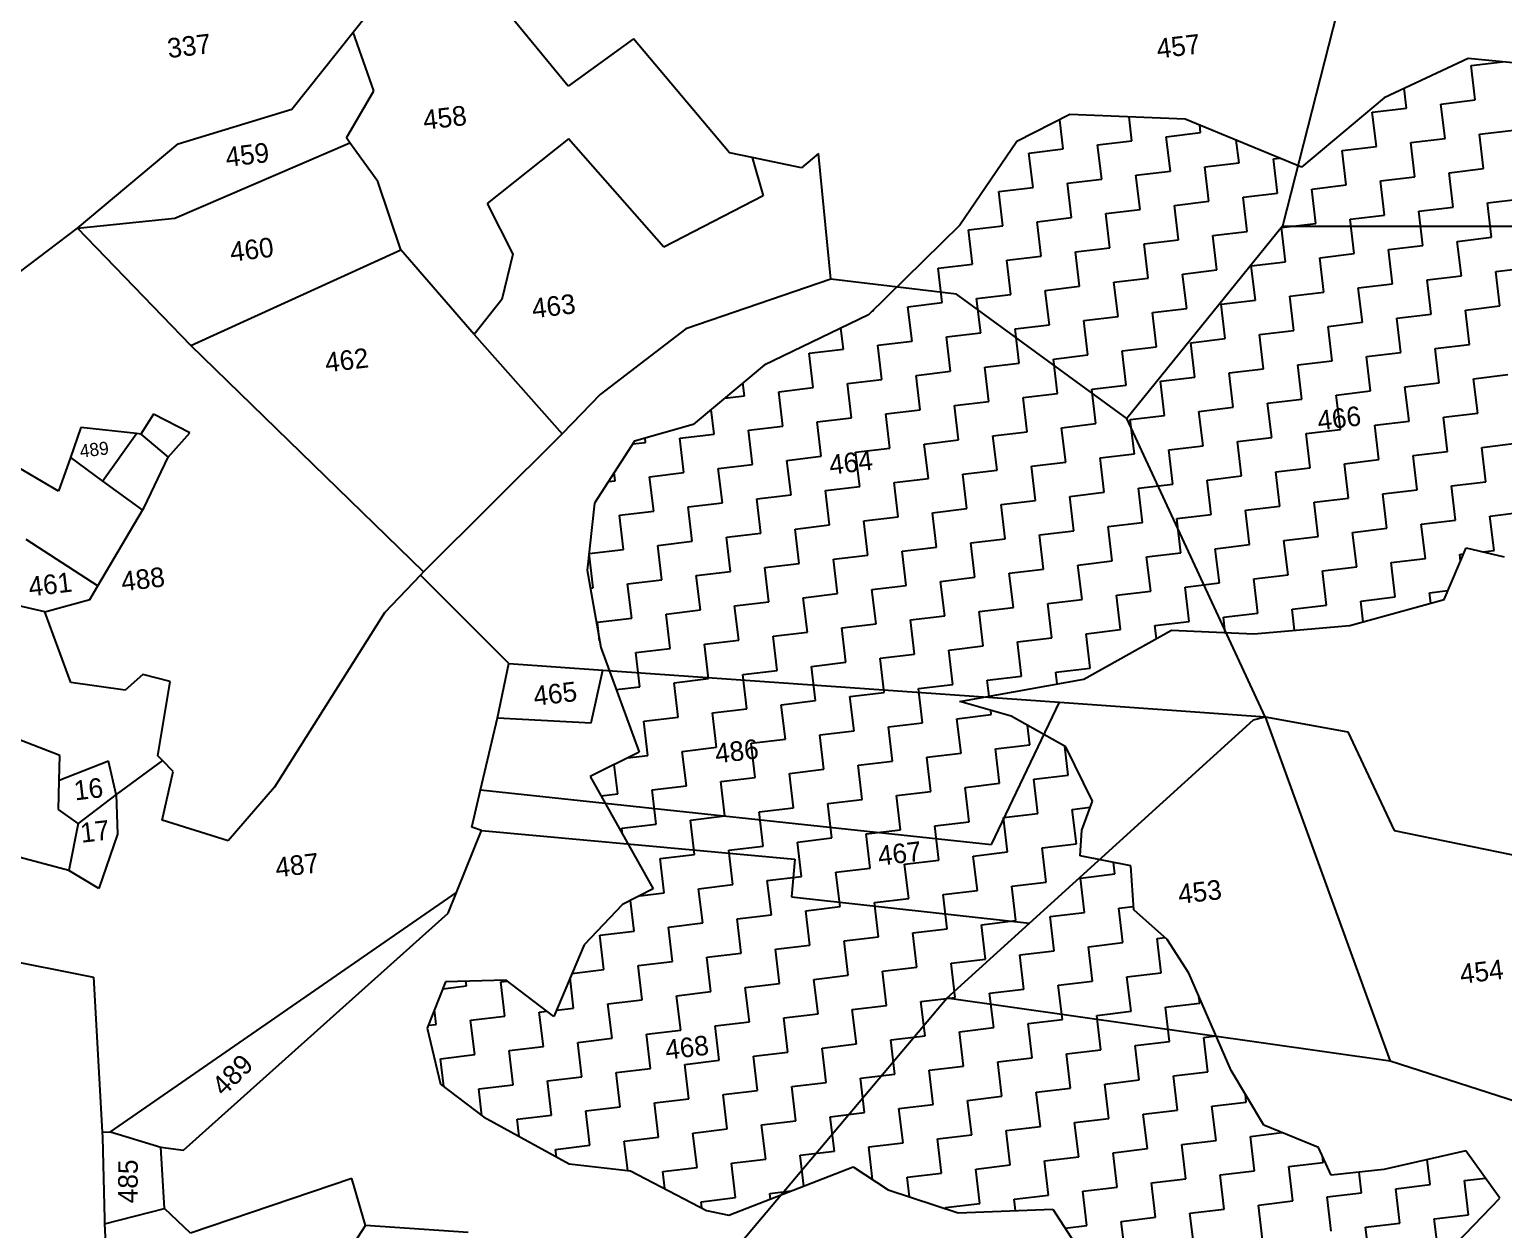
# Model space of a CAD drawing. Header units: metres. Extents: x 317022 to 318987, y 1871527 to 1873424.
# Drawn here: x 318108.9 to 318405.1, y 1872657.4 to 1872898.5 of the extents above; entities that cross this region are included whole.
import ezdxf

# ---------------------------------------------------------------- set-up
doc = ezdxf.new("R2010")
doc.units = ezdxf.units.M
for name, color, linetype in [('POLY_HATCH', 12, 'Continuous'), ('POLY_PARCEL', 6, 'Continuous'), ('TEXT_PARCEL', 7, 'Continuous')]:
    doc.layers.add(name, color=color, linetype=linetype)
doc.styles.add('TEXT_MAP', font='')
doc.styles.get('TEXT_MAP').set_extended_font_data('Kruti Dev 050')

msp = doc.modelspace()

# ---------------------------------------------------------------- linework, layer by layer
at = {"layer": 'POLY_HATCH'}
for p, q in [((318398.05, 1872892.71), (318381.15, 1872884.83)), ((318413.02, 1872891.23), (318398.05, 1872892.71)), ((318381.15, 1872884.83), (318364.53, 1872870.89)), ((318318.02, 1872881.45), (318307.35, 1872876.05)), ((318341.19, 1872880.51), (318318.02, 1872881.45)), ((318364.53, 1872870.89), (318341.19, 1872880.51)), ((318307.35, 1872876.05), (318295.86, 1872859.24)), ((318295.86, 1872859.24), (318277.55, 1872841.19)), ((318277.55, 1872841.19), (318256.56, 1872831.09)), ((318256.56, 1872831.09), (318242.31, 1872819.17)), ((318242.31, 1872819.17), (318230.53, 1872815.82)), ((318230.53, 1872815.82), (318222.44, 1872803.33)), ((318222.44, 1872803.33), (318221, 1872789.9)), ((318393.19, 1872783.99), (318397.67, 1872794.39)), ((318397.67, 1872794.39), (318405.26, 1872792.56)), ((318221, 1872789.9), (318223.72, 1872774.35)), ((318374.29, 1872778.77), (318393.19, 1872783.99)), ((318354.97, 1872777.06), (318374.29, 1872778.77)), ((318320.82, 1872768), (318338.45, 1872777.83)), ((318338.45, 1872777.83), (318354.97, 1872777.06)), ((318223.72, 1872774.35), (318231.44, 1872753.31)), ((318295.88, 1872763.49), (318320.82, 1872768)), ((318306.23, 1872760.56), (318295.88, 1872763.49)), ((318317.2, 1872754.37), (318306.23, 1872760.56)), ((318231.44, 1872753.31), (318221.58, 1872748.44)), ((318322.55, 1872743.47), (318317.2, 1872754.37)), ((318221.58, 1872748.44), (318234.28, 1872725.82)), ((318320.38, 1872737.62), (318322.55, 1872743.47)), ((318320.05, 1872732.47), (318320.38, 1872737.62)), ((318330.28, 1872730.47), (318320.05, 1872732.47)), ((318330.86, 1872721.62), (318330.28, 1872730.47)), ((318234.28, 1872725.82), (318228.12, 1872722.69)), ((318228.12, 1872722.69), (318220.38, 1872714.6)), ((318337.52, 1872715.63), (318330.86, 1872721.62)), ((318220.38, 1872714.6), (318214.27, 1872700.17)), ((318341.9, 1872708.9), (318337.52, 1872715.63)), ((318204.69, 1872707.51), (318192.55, 1872707.16)), ((318214.27, 1872700.17), (318204.69, 1872707.51)), ((318350.41, 1872689.33), (318341.9, 1872708.9)), ((318192.55, 1872707.16), (318188.87, 1872697.8)), ((318188.87, 1872697.8), (318191.51, 1872686.6)), ((318356.96, 1872678.34), (318350.41, 1872689.33)), ((318191.51, 1872686.6), (318200.13, 1872680.01)), ((318200.13, 1872680.01), (318217.36, 1872670.54)), ((318367.97, 1872673.82), (318356.96, 1872678.34)), ((318370.53, 1872668.3), (318367.97, 1872673.82)), ((318397.57, 1872673.18), (318381.11, 1872669.44)), ((318404.42, 1872663.65), (318397.57, 1872673.18)), ((318217.36, 1872670.54), (318229.7, 1872669.18)), ((318229.7, 1872669.18), (318245.01, 1872661.22)), ((318249.48, 1872660.23), (318274.43, 1872669.94)), ((318274.43, 1872669.94), (318281.51, 1872665.34)), ((318381.11, 1872669.44), (318370.53, 1872668.3)), ((318281.51, 1872665.34), (318295.55, 1872660.71)), ((318395.73, 1872654.64), (318404.42, 1872663.65)), ((318245.01, 1872661.22), (318249.48, 1872660.23)), ((318295.55, 1872660.71), (318314.61, 1872661.46)), ((318314.61, 1872661.46), (318320.47, 1872652.37))]:
    msp.add_line(p, q, dxfattribs=at)
at = {"layer": 'POLY_HATCH', "linetype": 'Continuous'}
for p, q in [((318398.65, 1872891.27), (318404.97, 1872892.03)), ((318399.47, 1872884.38), (318398.65, 1872891.27)), ((318385.67, 1872882.73), (318385.19, 1872886.72)), ((318378.77, 1872881.91), (318385.67, 1872882.73)), ((318392.57, 1872883.55), (318399.47, 1872884.38)), ((318393.39, 1872876.66), (318392.57, 1872883.55)), ((318316.67, 1872874.52), (318315.97, 1872880.41)), ((318330.47, 1872876.17), (318329.9, 1872880.97)), ((318344.27, 1872877.81), (318344.09, 1872879.31)), ((318379.59, 1872875.01), (318378.77, 1872881.91)), ((318337.37, 1872876.99), (318344.27, 1872877.81)), ((318338.19, 1872870.09), (318337.37, 1872876.99)), ((318351.99, 1872871.73), (318351.45, 1872876.28)), ((318386.49, 1872875.83), (318393.39, 1872876.66)), ((318400.29, 1872877.48), (318407.19, 1872878.3)), ((318401.11, 1872870.58), (318400.29, 1872877.48)), ((318309.78, 1872873.7), (318316.67, 1872874.52)), ((318310.6, 1872866.8), (318309.78, 1872873.7)), ((318323.57, 1872875.34), (318330.47, 1872876.17)), ((318324.4, 1872868.45), (318323.57, 1872875.34)), ((318372.69, 1872874.19), (318379.59, 1872875.01)), ((318373.51, 1872867.29), (318372.69, 1872874.19)), ((318387.31, 1872868.93), (318386.49, 1872875.83)), ((318345.09, 1872870.91), (318351.99, 1872871.73)), ((318345.91, 1872864.01), (318345.09, 1872870.91)), ((318358.89, 1872872.55), (318360.15, 1872872.7)), ((318359.71, 1872865.65), (318358.89, 1872872.55)), ((318394.21, 1872869.76), (318401.11, 1872870.58)), ((318317.5, 1872867.62), (318324.4, 1872868.45)), ((318318.32, 1872860.73), (318317.5, 1872867.62)), ((318331.29, 1872869.27), (318338.19, 1872870.09)), ((318332.12, 1872862.37), (318331.29, 1872869.27)), ((318380.41, 1872868.11), (318387.31, 1872868.93)), ((318381.23, 1872861.21), (318380.41, 1872868.11)), ((318395.03, 1872862.86), (318394.21, 1872869.76)), ((318303.7, 1872865.98), (318310.6, 1872866.8)), ((318304.52, 1872859.08), (318303.7, 1872865.98)), ((318352.81, 1872864.83), (318359.71, 1872865.65)), ((318353.63, 1872857.93), (318352.81, 1872864.83)), ((318366.61, 1872866.47), (318373.51, 1872867.29)), ((318367.43, 1872859.57), (318366.61, 1872866.47)), ((318401.93, 1872863.68), (318408.83, 1872864.5)), ((318325.22, 1872861.55), (318332.12, 1872862.37)), ((318326.04, 1872854.65), (318325.22, 1872861.55)), ((318339.01, 1872863.19), (318345.91, 1872864.01)), ((318339.84, 1872856.29), (318339.01, 1872863.19)), ((318388.13, 1872862.04), (318395.03, 1872862.86)), ((318388.95, 1872855.14), (318388.13, 1872862.04)), ((318402.75, 1872856.78), (318401.93, 1872863.68)), ((318297.62, 1872858.26), (318304.52, 1872859.08)), ((318311.42, 1872859.9), (318318.32, 1872860.73)), ((318312.24, 1872853), (318311.42, 1872859.9)), ((318360.53, 1872858.75), (318367.43, 1872859.57)), ((318361.35, 1872851.85), (318360.53, 1872858.75)), ((318374.33, 1872860.39), (318381.23, 1872861.21)), ((318375.15, 1872853.49), (318374.33, 1872860.39)), ((318298.44, 1872851.36), (318297.62, 1872858.26)), ((318332.94, 1872855.47), (318339.84, 1872856.29)), ((318346.74, 1872857.11), (318353.63, 1872857.93)), ((318347.56, 1872850.21), (318346.74, 1872857.11)), ((318395.85, 1872855.96), (318402.75, 1872856.78)), ((318396.67, 1872849.06), (318395.85, 1872855.96)), ((318305.34, 1872852.18), (318312.24, 1872853)), ((318319.14, 1872853.83), (318326.04, 1872854.65)), ((318319.96, 1872846.93), (318319.14, 1872853.83)), ((318333.76, 1872848.57), (318332.94, 1872855.47)), ((318368.25, 1872852.67), (318375.15, 1872853.49)), ((318369.07, 1872845.77), (318368.25, 1872852.67)), ((318382.05, 1872854.32), (318388.95, 1872855.14)), ((318382.87, 1872847.42), (318382.05, 1872854.32)), ((318291.54, 1872850.54), (318298.44, 1872851.36)), ((318292.36, 1872843.64), (318291.54, 1872850.54)), ((318306.16, 1872845.28), (318305.34, 1872852.18)), ((318340.66, 1872849.39), (318347.56, 1872850.21)), ((318354.46, 1872851.03), (318361.35, 1872851.85)), ((318355.28, 1872844.13), (318354.46, 1872851.03)), ((318403.57, 1872849.88), (318410.47, 1872850.7)), ((318404.39, 1872842.98), (318403.57, 1872849.88)), ((318313.06, 1872846.11), (318319.96, 1872846.93)), ((318326.86, 1872847.75), (318333.76, 1872848.57)), ((318327.68, 1872840.85), (318326.86, 1872847.75)), ((318341.48, 1872842.49), (318340.66, 1872849.39)), ((318375.97, 1872846.59), (318382.87, 1872847.42)), ((318389.77, 1872848.24), (318396.67, 1872849.06)), ((318390.59, 1872841.34), (318389.77, 1872848.24)), ((318299.26, 1872844.46), (318306.16, 1872845.28)), ((318300.08, 1872837.56), (318299.26, 1872844.46)), ((318313.88, 1872839.21), (318313.06, 1872846.11)), ((318348.38, 1872843.31), (318355.28, 1872844.13)), ((318362.18, 1872844.95), (318369.07, 1872845.77)), ((318363, 1872838.05), (318362.18, 1872844.95)), ((318376.8, 1872839.7), (318375.97, 1872846.59)), ((318278.34, 1872841.97), (318278.56, 1872842)), ((318278.56, 1872842), (318278.54, 1872842.17)), ((318285.46, 1872842.82), (318292.36, 1872843.64)), ((318286.28, 1872835.92), (318285.46, 1872842.82)), ((318320.78, 1872840.03), (318327.68, 1872840.85)), ((318334.58, 1872841.67), (318341.48, 1872842.49)), ((318335.4, 1872834.77), (318334.58, 1872841.67)), ((318349.2, 1872836.41), (318348.38, 1872843.31)), ((318383.69, 1872840.52), (318390.59, 1872841.34)), ((318397.49, 1872842.16), (318404.39, 1872842.98)), ((318398.31, 1872835.26), (318397.49, 1872842.16)), ((318272.48, 1872834.28), (318271.98, 1872838.51)), ((318306.98, 1872838.39), (318313.88, 1872839.21)), ((318307.8, 1872831.49), (318306.98, 1872838.39)), ((318321.6, 1872833.13), (318320.78, 1872840.03)), ((318356.1, 1872837.23), (318363, 1872838.05)), ((318369.9, 1872838.87), (318376.8, 1872839.7)), ((318370.72, 1872831.98), (318369.9, 1872838.87)), ((318384.52, 1872833.62), (318383.69, 1872840.52)), ((318279.38, 1872835.1), (318286.28, 1872835.92)), ((318280.21, 1872828.2), (318279.38, 1872835.1)), ((318293.18, 1872836.74), (318300.08, 1872837.56)), ((318294, 1872829.84), (318293.18, 1872836.74)), ((318342.3, 1872835.59), (318349.2, 1872836.41)), ((318343.12, 1872828.69), (318342.3, 1872835.59)), ((318356.92, 1872830.33), (318356.1, 1872837.23)), ((318391.41, 1872834.44), (318398.31, 1872835.26)), ((318265.59, 1872833.46), (318272.48, 1872834.28)), ((318266.41, 1872826.56), (318265.59, 1872833.46)), ((318314.7, 1872832.31), (318321.6, 1872833.13)), ((318315.52, 1872825.41), (318314.7, 1872832.31)), ((318328.5, 1872833.95), (318335.4, 1872834.77)), ((318329.32, 1872827.05), (318328.5, 1872833.95)), ((318363.82, 1872831.15), (318370.72, 1872831.98)), ((318377.62, 1872832.8), (318384.52, 1872833.62)), ((318378.44, 1872825.9), (318377.62, 1872832.8)), ((318392.24, 1872827.54), (318391.41, 1872834.44)), ((318287.1, 1872829.02), (318294, 1872829.84)), ((318287.93, 1872822.12), (318287.1, 1872829.02)), ((318300.9, 1872830.66), (318307.8, 1872831.49)), ((318301.72, 1872823.77), (318300.9, 1872830.66)), ((318350.02, 1872829.51), (318356.92, 1872830.33)), ((318350.84, 1872822.61), (318350.02, 1872829.51)), ((318364.64, 1872824.26), (318363.82, 1872831.15)), ((318399.14, 1872828.36), (318406.03, 1872829.18)), ((318252.61, 1872824.92), (318252.3, 1872827.52)), ((318259.51, 1872825.74), (318266.41, 1872826.56)), ((318273.31, 1872827.38), (318280.21, 1872828.2)), ((318274.13, 1872820.48), (318273.31, 1872827.38)), ((318322.42, 1872826.23), (318329.32, 1872827.05)), ((318323.24, 1872819.33), (318322.42, 1872826.23)), ((318336.22, 1872827.87), (318343.12, 1872828.69)), ((318337.04, 1872820.97), (318336.22, 1872827.87)), ((318385.34, 1872826.72), (318392.24, 1872827.54)), ((318386.16, 1872819.82), (318385.34, 1872826.72)), ((318399.96, 1872821.46), (318399.14, 1872828.36)), ((318248.62, 1872824.44), (318252.61, 1872824.92)), ((318260.33, 1872818.84), (318259.51, 1872825.74)), ((318294.82, 1872822.94), (318301.72, 1872823.77)), ((318295.65, 1872816.05), (318294.82, 1872822.94)), ((318308.62, 1872824.59), (318315.52, 1872825.41)), ((318309.44, 1872817.69), (318308.62, 1872824.59)), ((318357.74, 1872823.43), (318364.64, 1872824.26)), ((318358.56, 1872816.53), (318357.74, 1872823.43)), ((318371.54, 1872825.08), (318378.44, 1872825.9)), ((318372.36, 1872818.18), (318371.54, 1872825.08)), ((318246.53, 1872817.2), (318245.93, 1872822.2)), ((318267.23, 1872819.66), (318274.13, 1872820.48)), ((318281.03, 1872821.3), (318287.93, 1872822.12)), ((318281.85, 1872814.4), (318281.03, 1872821.3)), ((318330.14, 1872820.15), (318337.04, 1872820.97)), ((318330.96, 1872813.25), (318330.14, 1872820.15)), ((318343.94, 1872821.79), (318350.84, 1872822.61)), ((318344.76, 1872814.89), (318343.94, 1872821.79)), ((318393.06, 1872820.64), (318399.96, 1872821.46)), ((318393.88, 1872813.74), (318393.06, 1872820.64)), ((318239.63, 1872816.38), (318246.53, 1872817.2)), ((318253.43, 1872818.02), (318260.33, 1872818.84)), ((318254.25, 1872811.12), (318253.43, 1872818.02)), ((318268.05, 1872812.76), (318267.23, 1872819.66)), ((318302.54, 1872816.87), (318309.44, 1872817.69)), ((318316.34, 1872818.51), (318323.24, 1872819.33)), ((318317.16, 1872811.61), (318316.34, 1872818.51)), ((318365.46, 1872817.36), (318372.36, 1872818.18)), ((318366.28, 1872810.46), (318365.46, 1872817.36)), ((318379.26, 1872819), (318386.16, 1872819.82)), ((318380.08, 1872812.1), (318379.26, 1872819)), ((318230.16, 1872815.25), (318232.73, 1872815.56)), ((318232.73, 1872815.56), (318232.63, 1872816.41)), ((318240.45, 1872809.48), (318239.63, 1872816.38)), ((318274.95, 1872813.58), (318281.85, 1872814.4)), ((318288.75, 1872815.22), (318295.65, 1872816.05)), ((318289.57, 1872808.33), (318288.75, 1872815.22)), ((318303.37, 1872809.97), (318302.54, 1872816.87)), ((318337.86, 1872814.07), (318344.76, 1872814.89)), ((318338.68, 1872807.17), (318337.86, 1872814.07)), ((318351.66, 1872815.71), (318358.56, 1872816.53)), ((318352.48, 1872808.81), (318351.66, 1872815.71)), ((318400.78, 1872814.56), (318407.68, 1872815.38)), ((318401.6, 1872807.66), (318400.78, 1872814.56)), ((318247.35, 1872810.3), (318254.25, 1872811.12)), ((318261.15, 1872811.94), (318268.05, 1872812.76)), ((318261.97, 1872805.04), (318261.15, 1872811.94)), ((318275.77, 1872806.68), (318274.95, 1872813.58)), ((318310.27, 1872810.79), (318317.16, 1872811.61)), ((318324.06, 1872812.43), (318330.96, 1872813.25)), ((318324.88, 1872805.53), (318324.06, 1872812.43)), ((318373.18, 1872811.28), (318380.08, 1872812.1)), ((318374, 1872804.38), (318373.18, 1872811.28)), ((318386.98, 1872812.92), (318393.88, 1872813.74)), ((318387.8, 1872806.02), (318386.98, 1872812.92)), ((318226.65, 1872807.84), (318226.45, 1872809.52)), ((318233.55, 1872808.66), (318240.45, 1872809.48)), ((318234.37, 1872801.76), (318233.55, 1872808.66)), ((318248.17, 1872803.4), (318247.35, 1872810.3)), ((318282.67, 1872807.5), (318289.57, 1872808.33)), ((318296.47, 1872809.15), (318303.37, 1872809.97)), ((318297.29, 1872802.25), (318296.47, 1872809.15)), ((318311.09, 1872803.89), (318310.27, 1872810.79)), ((318345.58, 1872807.99), (318352.48, 1872808.81)), ((318359.38, 1872809.64), (318366.28, 1872810.46)), ((318360.2, 1872802.74), (318359.38, 1872809.64)), ((318225.25, 1872807.67), (318226.65, 1872807.84)), ((318268.87, 1872805.86), (318275.77, 1872806.68)), ((318269.69, 1872798.96), (318268.87, 1872805.86)), ((318283.49, 1872800.6), (318282.67, 1872807.5)), ((318317.99, 1872804.71), (318324.88, 1872805.53)), ((318331.78, 1872806.35), (318338.68, 1872807.17)), ((318332.61, 1872799.45), (318331.78, 1872806.35)), ((318346.4, 1872801.09), (318345.58, 1872807.99)), ((318380.9, 1872805.2), (318387.8, 1872806.02)), ((318381.72, 1872798.3), (318380.9, 1872805.2)), ((318394.7, 1872806.84), (318401.6, 1872807.66)), ((318395.52, 1872799.94), (318394.7, 1872806.84)), ((318241.27, 1872802.58), (318248.17, 1872803.4)), ((318242.09, 1872795.68), (318241.27, 1872802.58)), ((318255.07, 1872804.22), (318261.97, 1872805.04)), ((318255.89, 1872797.32), (318255.07, 1872804.22)), ((318290.39, 1872801.43), (318297.29, 1872802.25)), ((318304.19, 1872803.07), (318311.09, 1872803.89)), ((318305.01, 1872796.17), (318304.19, 1872803.07)), ((318318.81, 1872797.81), (318317.99, 1872804.71)), ((318353.3, 1872801.92), (318360.2, 1872802.74)), ((318367.1, 1872803.56), (318374, 1872804.38)), ((318367.92, 1872796.66), (318367.1, 1872803.56)), ((318227.47, 1872800.94), (318234.37, 1872801.76)), ((318228.29, 1872794.04), (318227.47, 1872800.94)), ((318276.59, 1872799.78), (318283.49, 1872800.6)), ((318277.41, 1872792.88), (318276.59, 1872799.78)), ((318291.21, 1872794.53), (318290.39, 1872801.43)), ((318325.71, 1872798.63), (318332.61, 1872799.45)), ((318339.5, 1872800.27), (318346.4, 1872801.09)), ((318340.33, 1872793.37), (318339.5, 1872800.27)), ((318354.12, 1872795.02), (318353.3, 1872801.92)), ((318388.62, 1872799.12), (318395.52, 1872799.94)), ((318402.42, 1872800.76), (318409.32, 1872801.58)), ((318403.24, 1872793.86), (318402.42, 1872800.76)), ((318248.99, 1872796.5), (318255.89, 1872797.32)), ((318249.81, 1872789.6), (318248.99, 1872796.5)), ((318262.79, 1872798.14), (318269.69, 1872798.96)), ((318263.61, 1872791.24), (318262.79, 1872798.14)), ((318311.91, 1872796.99), (318318.81, 1872797.81)), ((318312.73, 1872790.09), (318311.91, 1872796.99)), ((318326.53, 1872791.73), (318325.71, 1872798.63)), ((318361.02, 1872795.84), (318367.92, 1872796.66)), ((318374.82, 1872797.48), (318381.72, 1872798.3)), ((318375.64, 1872790.58), (318374.82, 1872797.48)), ((318389.44, 1872792.22), (318388.62, 1872799.12)), ((318221.4, 1872793.22), (318228.29, 1872794.04)), ((318235.19, 1872794.86), (318242.09, 1872795.68)), ((318236.01, 1872787.96), (318235.19, 1872794.86)), ((318284.31, 1872793.71), (318291.21, 1872794.53)), ((318285.13, 1872786.81), (318284.31, 1872793.71)), ((318298.11, 1872795.35), (318305.01, 1872796.17)), ((318298.93, 1872788.45), (318298.11, 1872795.35)), ((318333.43, 1872792.55), (318340.33, 1872793.37)), ((318347.22, 1872794.19), (318354.12, 1872795.02)), ((318348.05, 1872787.3), (318347.22, 1872794.19)), ((318361.84, 1872788.94), (318361.02, 1872795.84)), ((318400.98, 1872793.59), (318403.24, 1872793.86)), ((318222.22, 1872786.32), (318221.4, 1872793.22)), ((318256.71, 1872790.42), (318263.61, 1872791.24)), ((318257.53, 1872783.52), (318256.71, 1872790.42)), ((318270.51, 1872792.06), (318277.41, 1872792.88)), ((318271.33, 1872785.16), (318270.51, 1872792.06)), ((318319.63, 1872790.91), (318326.53, 1872791.73)), ((318320.45, 1872784.01), (318319.63, 1872790.91)), ((318334.25, 1872785.65), (318333.43, 1872792.55)), ((318368.74, 1872789.76), (318375.64, 1872790.58)), ((318382.54, 1872791.4), (318389.44, 1872792.22)), ((318383.36, 1872784.5), (318382.54, 1872791.4)), ((318396.34, 1872793.04), (318397.12, 1872793.14)), ((318396.5, 1872791.69), (318396.34, 1872793.04)), ((318229.12, 1872787.14), (318236.01, 1872787.96)), ((318242.91, 1872788.78), (318249.81, 1872789.6)), ((318243.74, 1872781.88), (318242.91, 1872788.78)), ((318292.03, 1872787.63), (318298.93, 1872788.45)), ((318292.85, 1872780.73), (318292.03, 1872787.63)), ((318305.83, 1872789.27), (318312.73, 1872790.09)), ((318306.65, 1872782.37), (318305.83, 1872789.27)), ((318354.94, 1872788.12), (318361.84, 1872788.94)), ((318355.77, 1872781.22), (318354.94, 1872788.12)), ((318369.56, 1872782.86), (318368.74, 1872789.76)), ((318221.63, 1872786.25), (318222.22, 1872786.32)), ((318229.94, 1872780.24), (318229.12, 1872787.14)), ((318264.43, 1872784.34), (318271.33, 1872785.16)), ((318278.23, 1872785.99), (318285.13, 1872786.81)), ((318279.05, 1872779.09), (318278.23, 1872785.99)), ((318327.35, 1872784.83), (318334.25, 1872785.65)), ((318328.17, 1872777.93), (318327.35, 1872784.83)), ((318341.15, 1872786.47), (318348.05, 1872787.3)), ((318341.97, 1872779.58), (318341.15, 1872786.47)), ((318376.46, 1872783.68), (318383.36, 1872784.5)), ((318390.26, 1872785.32), (318393.95, 1872785.76)), ((318390.51, 1872783.25), (318390.26, 1872785.32)), ((318236.84, 1872781.06), (318243.74, 1872781.88)), ((318250.63, 1872782.7), (318257.53, 1872783.52)), ((318251.46, 1872775.8), (318250.63, 1872782.7)), ((318265.25, 1872777.44), (318264.43, 1872784.34)), ((318299.75, 1872781.55), (318306.65, 1872782.37)), ((318300.57, 1872774.65), (318299.75, 1872781.55)), ((318313.55, 1872783.19), (318320.45, 1872784.01)), ((318314.37, 1872776.29), (318313.55, 1872783.19)), ((318362.67, 1872782.04), (318369.56, 1872782.86)), ((318363.17, 1872777.79), (318362.67, 1872782.04)), ((318376.96, 1872779.5), (318376.46, 1872783.68)), ((318223.04, 1872779.42), (318229.94, 1872780.24)), ((318223.48, 1872775.69), (318223.04, 1872779.42)), ((318237.66, 1872774.16), (318236.84, 1872781.06)), ((318272.15, 1872778.26), (318279.05, 1872779.09)), ((318285.95, 1872779.91), (318292.85, 1872780.73)), ((318286.77, 1872773.01), (318285.95, 1872779.91)), ((318335.07, 1872778.75), (318341.97, 1872779.58)), ((318335.38, 1872776.12), (318335.07, 1872778.75)), ((318348.87, 1872780.4), (318355.77, 1872781.22)), ((318349.23, 1872777.33), (318348.87, 1872780.4)), ((318244.56, 1872774.98), (318251.46, 1872775.8)), ((318258.35, 1872776.62), (318265.25, 1872777.44)), ((318259.18, 1872769.72), (318258.35, 1872776.62)), ((318272.97, 1872771.37), (318272.15, 1872778.26)), ((318307.47, 1872775.47), (318314.37, 1872776.29)), ((318321.27, 1872777.11), (318328.17, 1872777.93)), ((318322.09, 1872770.21), (318321.27, 1872777.11)), ((318230.76, 1872773.34), (318237.66, 1872774.16)), ((318231.58, 1872766.44), (318230.76, 1872773.34)), ((318245.38, 1872768.08), (318244.56, 1872774.98)), ((318279.87, 1872772.19), (318286.77, 1872773.01)), ((318293.67, 1872773.83), (318300.57, 1872774.65)), ((318294.49, 1872766.93), (318293.67, 1872773.83)), ((318308.29, 1872768.57), (318307.47, 1872775.47)), ((318252.28, 1872768.9), (318259.18, 1872769.72)), ((318266.07, 1872770.54), (318272.97, 1872771.37)), ((318266.9, 1872763.65), (318266.07, 1872770.54)), ((318280.69, 1872765.29), (318279.87, 1872772.19)), ((318315.19, 1872769.39), (318322.09, 1872770.21)), ((318238.48, 1872767.26), (318245.38, 1872768.08)), ((318239.3, 1872760.36), (318238.48, 1872767.26)), ((318253.1, 1872762), (318252.28, 1872768.9)), ((318287.59, 1872766.11), (318294.49, 1872766.93)), ((318301.39, 1872767.75), (318308.29, 1872768.57)), ((318301.77, 1872764.56), (318301.39, 1872767.75)), ((318315.47, 1872767.04), (318315.19, 1872769.39)), ((318226.83, 1872765.87), (318231.58, 1872766.44)), ((318273.8, 1872764.47), (318280.69, 1872765.29)), ((318274.62, 1872757.57), (318273.8, 1872764.47)), ((318288.41, 1872759.21), (318287.59, 1872766.11)), ((318246.2, 1872761.18), (318253.1, 1872762)), ((318247.02, 1872754.28), (318246.2, 1872761.18)), ((318260, 1872762.82), (318266.9, 1872763.65)), ((318260.82, 1872755.93), (318260, 1872762.82)), ((318295.31, 1872760.03), (318302.21, 1872760.85)), ((318302.21, 1872760.85), (318302.11, 1872761.72)), ((318232.4, 1872759.54), (318239.3, 1872760.36)), ((318233.22, 1872752.64), (318232.4, 1872759.54)), ((318281.52, 1872758.39), (318288.41, 1872759.21)), ((318282.34, 1872751.49), (318281.52, 1872758.39)), ((318296.14, 1872753.13), (318295.31, 1872760.03)), ((318309.93, 1872754.77), (318309.46, 1872758.73)), ((318253.92, 1872755.1), (318260.82, 1872755.93)), ((318254.74, 1872748.2), (318253.92, 1872755.1)), ((318267.72, 1872756.75), (318274.62, 1872757.57)), ((318268.54, 1872749.85), (318267.72, 1872756.75)), ((318229.09, 1872752.15), (318233.22, 1872752.64)), ((318240.12, 1872753.46), (318247.02, 1872754.28)), ((318240.94, 1872746.56), (318240.12, 1872753.46)), ((318289.24, 1872752.31), (318296.14, 1872753.13)), ((318290.06, 1872745.41), (318289.24, 1872752.31)), ((318303.03, 1872753.95), (318309.93, 1872754.77)), ((318303.86, 1872747.05), (318303.03, 1872753.95)), ((318317.65, 1872748.69), (318316.96, 1872754.5)), ((318227.14, 1872744.92), (318226.44, 1872750.84)), ((318261.64, 1872749.03), (318268.54, 1872749.85)), ((318262.46, 1872742.13), (318261.64, 1872749.03)), ((318275.44, 1872750.67), (318282.34, 1872751.49)), ((318276.26, 1872743.77), (318275.44, 1872750.67)), ((318234.04, 1872745.74), (318240.94, 1872746.56)), ((318247.84, 1872747.38), (318254.74, 1872748.2)), ((318248.66, 1872740.48), (318247.84, 1872747.38)), ((318296.96, 1872746.23), (318303.86, 1872747.05)), ((318297.78, 1872739.33), (318296.96, 1872746.23)), ((318310.75, 1872747.87), (318317.65, 1872748.69)), ((318311.58, 1872740.97), (318310.75, 1872747.87)), ((318223.78, 1872744.52), (318227.14, 1872744.92)), ((318234.86, 1872738.84), (318234.04, 1872745.74)), ((318269.36, 1872742.95), (318276.26, 1872743.77)), ((318283.16, 1872744.59), (318290.06, 1872745.41)), ((318283.98, 1872737.69), (318283.16, 1872744.59)), ((318241.76, 1872739.66), (318248.66, 1872740.48)), ((318255.56, 1872741.31), (318262.46, 1872742.13)), ((318256.38, 1872734.41), (318255.56, 1872741.31)), ((318270.18, 1872736.05), (318269.36, 1872742.95)), ((318304.68, 1872740.15), (318311.58, 1872740.97)), ((318305.5, 1872733.25), (318304.68, 1872740.15)), ((318318.47, 1872741.8), (318322.09, 1872742.22)), ((318319.3, 1872734.9), (318318.47, 1872741.8)), ((318227.96, 1872738.02), (318234.86, 1872738.84)), ((318228.11, 1872736.81), (318227.96, 1872738.02)), ((318242.58, 1872732.76), (318241.76, 1872739.66)), ((318277.08, 1872736.87), (318283.98, 1872737.69)), ((318290.88, 1872738.51), (318297.78, 1872739.33)), ((318291.7, 1872731.61), (318290.88, 1872738.51)), ((318249.48, 1872733.59), (318256.38, 1872734.41)), ((318263.28, 1872735.23), (318270.18, 1872736.05)), ((318264.1, 1872728.33), (318263.28, 1872735.23)), ((318277.9, 1872729.97), (318277.08, 1872736.87)), ((318312.4, 1872734.07), (318319.3, 1872734.9)), ((318313.22, 1872727.18), (318312.4, 1872734.07)), ((318235.68, 1872731.94), (318242.58, 1872732.76)), ((318236.5, 1872725.04), (318235.68, 1872731.94)), ((318250.3, 1872726.69), (318249.48, 1872733.59)), ((318284.8, 1872730.79), (318291.7, 1872731.61)), ((318298.6, 1872732.43), (318305.5, 1872733.25)), ((318299.42, 1872725.53), (318298.6, 1872732.43)), ((318327.02, 1872728.82), (318326.74, 1872731.16)), ((318257.2, 1872727.51), (318264.1, 1872728.33)), ((318271, 1872729.15), (318277.9, 1872729.97)), ((318271.82, 1872722.25), (318271, 1872729.15)), ((318285.62, 1872723.89), (318284.8, 1872730.79)), ((318320.12, 1872728), (318327.02, 1872728.82)), ((318243.4, 1872725.86), (318250.3, 1872726.69)), ((318244.22, 1872718.97), (318243.4, 1872725.86)), ((318258.02, 1872720.61), (318257.2, 1872727.51)), ((318292.52, 1872724.71), (318299.42, 1872725.53)), ((318306.32, 1872726.35), (318313.22, 1872727.18)), ((318307.14, 1872719.46), (318306.32, 1872726.35)), ((318320.94, 1872721.1), (318320.12, 1872728)), ((318230.43, 1872717.32), (318229.69, 1872723.49)), ((318231.6, 1872724.46), (318236.5, 1872725.04)), ((318264.92, 1872721.43), (318271.82, 1872722.25)), ((318278.72, 1872723.07), (318285.62, 1872723.89)), ((318279.54, 1872716.17), (318278.72, 1872723.07)), ((318293.34, 1872717.81), (318292.52, 1872724.71)), ((318327.84, 1872721.92), (318330.82, 1872722.27)), ((318251.12, 1872719.79), (318258.02, 1872720.61)), ((318251.94, 1872712.89), (318251.12, 1872719.79)), ((318265.74, 1872714.53), (318264.92, 1872721.43)), ((318300.24, 1872718.63), (318307.14, 1872719.46)), ((318314.04, 1872720.28), (318320.94, 1872721.1)), ((318314.86, 1872713.38), (318314.04, 1872720.28)), ((318328.66, 1872715.02), (318327.84, 1872721.92)), ((318223.53, 1872716.5), (318230.43, 1872717.32)), ((318224.35, 1872709.6), (318223.53, 1872716.5)), ((318237.33, 1872718.14), (318244.22, 1872718.97)), ((318238.15, 1872711.25), (318237.33, 1872718.14)), ((318286.44, 1872716.99), (318293.34, 1872717.81)), ((318287.26, 1872710.09), (318286.44, 1872716.99)), ((318301.06, 1872711.73), (318300.24, 1872718.63)), ((318258.84, 1872713.71), (318265.74, 1872714.53)), ((318259.67, 1872706.81), (318258.84, 1872713.71)), ((318272.64, 1872715.35), (318279.54, 1872716.17)), ((318273.46, 1872708.45), (318272.64, 1872715.35)), ((318307.96, 1872712.56), (318314.86, 1872713.38)), ((318321.76, 1872714.2), (318328.66, 1872715.02)), ((318322.58, 1872707.3), (318321.76, 1872714.2)), ((318335.56, 1872715.84), (318337.09, 1872716.02)), ((318336.38, 1872708.94), (318335.56, 1872715.84)), ((318231.25, 1872710.42), (318238.15, 1872711.25)), ((318232.07, 1872703.53), (318231.25, 1872710.42)), ((318245.05, 1872712.07), (318251.94, 1872712.89)), ((318245.87, 1872705.17), (318245.05, 1872712.07)), ((318294.16, 1872710.91), (318301.06, 1872711.73)), ((318294.98, 1872704.01), (318294.16, 1872710.91)), ((318308.78, 1872705.66), (318307.96, 1872712.56)), ((318218.27, 1872701.88), (318217.55, 1872707.92)), ((318217.94, 1872708.84), (318224.35, 1872709.6)), ((318266.56, 1872707.63), (318273.46, 1872708.45)), ((318267.39, 1872700.73), (318266.56, 1872707.63)), ((318280.36, 1872709.27), (318287.26, 1872710.09)), ((318281.18, 1872702.37), (318280.36, 1872709.27)), ((318329.48, 1872708.12), (318336.38, 1872708.94)), ((318330.3, 1872701.22), (318329.48, 1872708.12)), ((318192, 1872705.75), (318196.75, 1872706.32)), ((318196.75, 1872706.32), (318196.64, 1872707.28)), ((318203.65, 1872707.14), (318204.97, 1872707.3)), ((318204.47, 1872700.24), (318203.65, 1872707.14)), ((318238.97, 1872704.35), (318245.87, 1872705.17)), ((318252.77, 1872705.99), (318259.67, 1872706.81)), ((318253.59, 1872699.09), (318252.77, 1872705.99)), ((318301.88, 1872704.84), (318308.78, 1872705.66)), ((318302.7, 1872697.94), (318301.88, 1872704.84)), ((318315.68, 1872706.48), (318322.58, 1872707.3)), ((318316.5, 1872699.58), (318315.68, 1872706.48)), ((318190.67, 1872698.6), (318190.33, 1872701.5)), ((318214.82, 1872701.47), (318218.27, 1872701.88)), ((318225.17, 1872702.7), (318232.07, 1872703.53)), ((318225.99, 1872695.8), (318225.17, 1872702.7)), ((318239.79, 1872697.45), (318238.97, 1872704.35)), ((318274.28, 1872701.55), (318281.18, 1872702.37)), ((318275.11, 1872694.65), (318274.28, 1872701.55)), ((318288.08, 1872703.19), (318294.98, 1872704.01)), ((318288.9, 1872696.29), (318288.08, 1872703.19)), ((318337.2, 1872702.04), (318344.1, 1872702.86)), ((318338.02, 1872695.14), (318337.2, 1872702.04)), ((318344.1, 1872702.86), (318343.94, 1872704.2)), ((318189.11, 1872698.41), (318190.67, 1872698.6)), ((318197.57, 1872699.42), (318204.47, 1872700.24)), ((318198.39, 1872692.52), (318197.57, 1872699.42)), ((318211.37, 1872701.06), (318212.87, 1872701.24)), ((318212.19, 1872694.16), (318211.37, 1872701.06)), ((318246.69, 1872698.27), (318253.59, 1872699.09)), ((318260.49, 1872699.91), (318267.39, 1872700.73)), ((318261.31, 1872693.01), (318260.49, 1872699.91)), ((318309.6, 1872698.76), (318316.5, 1872699.58)), ((318310.42, 1872691.86), (318309.6, 1872698.76)), ((318323.4, 1872700.4), (318330.3, 1872701.22)), ((318324.22, 1872693.5), (318323.4, 1872700.4)), ((318219.09, 1872694.98), (318225.99, 1872695.8)), ((318232.89, 1872696.63), (318239.79, 1872697.45)), ((318233.71, 1872689.73), (318232.89, 1872696.63)), ((318247.51, 1872691.37), (318246.69, 1872698.27)), ((318282, 1872695.47), (318288.9, 1872696.29)), ((318295.8, 1872697.12), (318302.7, 1872697.94)), ((318296.62, 1872690.22), (318295.8, 1872697.12)), ((318344.92, 1872695.96), (318347.4, 1872696.26)), ((318345.74, 1872689.06), (318344.92, 1872695.96)), ((318205.29, 1872693.34), (318212.19, 1872694.16)), ((318206.11, 1872686.44), (318205.29, 1872693.34)), ((318219.91, 1872688.08), (318219.09, 1872694.98)), ((318254.41, 1872692.19), (318261.31, 1872693.01)), ((318268.21, 1872693.83), (318275.11, 1872694.65)), ((318269.03, 1872686.93), (318268.21, 1872693.83)), ((318282.83, 1872688.57), (318282, 1872695.47)), ((318317.32, 1872692.68), (318324.22, 1872693.5)), ((318318.14, 1872685.78), (318317.32, 1872692.68)), ((318331.12, 1872694.32), (318338.02, 1872695.14)), ((318331.94, 1872687.42), (318331.12, 1872694.32)), ((318191.49, 1872691.7), (318198.39, 1872692.52)), ((318192.16, 1872686.1), (318191.49, 1872691.7)), ((318226.81, 1872688.91), (318233.71, 1872689.73)), ((318240.61, 1872690.55), (318247.51, 1872691.37)), ((318241.43, 1872683.65), (318240.61, 1872690.55)), ((318255.23, 1872685.29), (318254.41, 1872692.19)), ((318289.73, 1872689.4), (318296.62, 1872690.22)), ((318303.52, 1872691.04), (318310.42, 1872691.86)), ((318304.34, 1872684.14), (318303.52, 1872691.04)), ((318213.01, 1872687.26), (318219.91, 1872688.08)), ((318213.83, 1872680.36), (318213.01, 1872687.26)), ((318227.63, 1872682.01), (318226.81, 1872688.91)), ((318262.13, 1872686.11), (318269.03, 1872686.93)), ((318275.93, 1872687.75), (318282.83, 1872688.57)), ((318276.75, 1872680.85), (318275.93, 1872687.75)), ((318290.55, 1872682.5), (318289.73, 1872689.4)), ((318325.04, 1872686.6), (318331.94, 1872687.42)), ((318338.84, 1872688.24), (318345.74, 1872689.06)), ((318339.66, 1872681.34), (318338.84, 1872688.24)), ((318199.21, 1872685.62), (318206.11, 1872686.44)), ((318199.86, 1872680.22), (318199.21, 1872685.62)), ((318248.33, 1872684.47), (318255.23, 1872685.29)), ((318249.15, 1872677.57), (318248.33, 1872684.47)), ((318262.95, 1872679.21), (318262.13, 1872686.11)), ((318297.45, 1872683.32), (318304.34, 1872684.14)), ((318311.24, 1872684.96), (318318.14, 1872685.78)), ((318312.07, 1872678.06), (318311.24, 1872684.96)), ((318325.86, 1872679.7), (318325.04, 1872686.6)), ((318353.46, 1872682.99), (318353.28, 1872684.52)), ((318220.73, 1872681.19), (318227.63, 1872682.01)), ((318221.55, 1872674.29), (318220.73, 1872681.19)), ((318234.53, 1872682.83), (318241.43, 1872683.65)), ((318235.35, 1872675.93), (318234.53, 1872682.83)), ((318269.85, 1872680.03), (318276.75, 1872680.85)), ((318283.65, 1872681.67), (318290.55, 1872682.5)), ((318284.47, 1872674.78), (318283.65, 1872681.67)), ((318298.27, 1872676.42), (318297.45, 1872683.32)), ((318332.76, 1872680.52), (318339.66, 1872681.34)), ((318346.56, 1872682.16), (318353.46, 1872682.99)), ((318347.38, 1872675.26), (318346.56, 1872682.16)), ((318206.93, 1872679.54), (318213.83, 1872680.36)), ((318207.35, 1872676.04), (318206.93, 1872679.54)), ((318256.05, 1872678.39), (318262.95, 1872679.21)), ((318256.87, 1872671.49), (318256.05, 1872678.39)), ((318270.67, 1872673.13), (318269.85, 1872680.03)), ((318305.17, 1872677.24), (318312.07, 1872678.06)), ((318318.96, 1872678.88), (318325.86, 1872679.7)), ((318319.79, 1872671.98), (318318.96, 1872678.88)), ((318333.58, 1872673.62), (318332.76, 1872680.52)), ((318228.45, 1872675.11), (318235.35, 1872675.93)), ((318229.15, 1872669.24), (318228.45, 1872675.11)), ((318242.25, 1872676.75), (318249.15, 1872677.57)), ((318243.07, 1872669.85), (318242.25, 1872676.75)), ((318291.37, 1872675.6), (318298.27, 1872676.42)), ((318292.19, 1872668.7), (318291.37, 1872675.6)), ((318305.99, 1872670.34), (318305.17, 1872677.24)), ((318340.48, 1872674.44), (318347.38, 1872675.26)), ((318354.28, 1872676.09), (318360.61, 1872676.84)), ((318355.1, 1872669.19), (318354.28, 1872676.09)), ((318214.65, 1872673.46), (318221.55, 1872674.29)), ((318214.84, 1872671.92), (318214.65, 1872673.46)), ((318263.77, 1872672.31), (318270.67, 1872673.13)), ((318264.51, 1872666.08), (318263.77, 1872672.31)), ((318277.57, 1872673.95), (318284.47, 1872674.78)), ((318278.35, 1872667.39), (318277.57, 1872673.95)), ((318312.89, 1872671.16), (318319.79, 1872671.98)), ((318326.68, 1872672.8), (318333.58, 1872673.62)), ((318327.51, 1872665.9), (318326.68, 1872672.8)), ((318341.3, 1872667.54), (318340.48, 1872674.44)), ((318368.9, 1872670.83), (318368.74, 1872672.16)), ((318236.17, 1872669.03), (318243.07, 1872669.85)), ((318236.58, 1872665.6), (318236.17, 1872669.03)), ((318249.97, 1872670.67), (318256.87, 1872671.49)), ((318250.79, 1872663.77), (318249.97, 1872670.67)), ((318299.09, 1872669.52), (318305.99, 1872670.34)), ((318299.91, 1872662.62), (318299.09, 1872669.52)), ((318313.71, 1872664.26), (318312.89, 1872671.16)), ((318348.2, 1872668.37), (318355.1, 1872669.19)), ((318362, 1872670.01), (318368.9, 1872670.83)), ((318362.82, 1872663.11), (318362, 1872670.01)), ((318390.42, 1872666.39), (318389.82, 1872671.42)), ((318285.29, 1872667.88), (318292.19, 1872668.7)), ((318285.76, 1872663.94), (318285.29, 1872667.88)), ((318334.4, 1872666.72), (318341.3, 1872667.54)), ((318335.23, 1872659.82), (318334.4, 1872666.72)), ((318349.02, 1872661.47), (318348.2, 1872668.37)), ((318376.62, 1872664.75), (318376.13, 1872668.9)), ((318383.52, 1872665.57), (318390.42, 1872666.39)), ((318397.32, 1872667.21), (318401.5, 1872667.71)), ((318398.14, 1872660.31), (318397.32, 1872667.21)), ((318243.89, 1872662.95), (318250.79, 1872663.77)), ((318257.69, 1872664.59), (318262.02, 1872665.11)), ((318257.82, 1872663.48), (318257.69, 1872664.59)), ((318306.81, 1872663.44), (318313.71, 1872664.26)), ((318307.08, 1872661.16), (318306.81, 1872663.44)), ((318320.61, 1872665.08), (318327.51, 1872665.9)), ((318321.43, 1872658.18), (318320.61, 1872665.08)), ((318355.92, 1872662.29), (318362.82, 1872663.11)), ((318369.72, 1872663.93), (318376.62, 1872664.75)), ((318370.54, 1872657.03), (318369.72, 1872663.93)), ((318384.34, 1872658.67), (318383.52, 1872665.57)), ((318244.04, 1872661.72), (318243.89, 1872662.95)), ((318293.01, 1872661.8), (318299.91, 1872662.62)), ((318293.04, 1872661.54), (318293.01, 1872661.8)), ((318342.13, 1872660.65), (318349.02, 1872661.47)), ((318342.95, 1872653.75), (318342.13, 1872660.65)), ((318356.74, 1872655.39), (318355.92, 1872662.29)), ((318391.24, 1872659.49), (318398.14, 1872660.31)), ((318317.06, 1872657.66), (318321.43, 1872658.18)), ((318328.33, 1872659), (318335.23, 1872659.82)), ((318329.15, 1872652.1), (318328.33, 1872659)), ((318377.44, 1872657.85), (318384.34, 1872658.67)), ((318378.26, 1872650.95), (318377.44, 1872657.85)), ((318392.06, 1872652.59), (318391.24, 1872659.49))]:
    msp.add_line(p, q, dxfattribs=at)
at = {"layer": 'POLY_PARCEL'}
for p, q in [((318377.6, 1872925.02), (318360.71, 1872859.01)), ((318173.94, 1872897.97), (318185.48, 1872912.48)), ((318217.15, 1872887.18), (318203.79, 1872903.4)), ((318161.67, 1872882.55), (318173.94, 1872897.97)), ((318178.1, 1872886.22), (318173.94, 1872897.97)), ((318230.32, 1872896.64), (318217.15, 1872887.18)), ((318249.59, 1872873.75), (318230.32, 1872896.64)), ((318172.61, 1872876.74), (318178.1, 1872886.22)), ((318138.77, 1872875.58), (318161.67, 1872882.55)), ((318173.32, 1872875.75), (318172.61, 1872876.74)), ((318217.24, 1872876.53), (318200.89, 1872863.55)), ((318236.39, 1872854.76), (318217.24, 1872876.53)), ((318118.54, 1872858.63), (318138.77, 1872875.58)), ((318138.14, 1872860.61), (318173.32, 1872875.75)), ((318178.95, 1872868), (318173.32, 1872875.75)), ((318254.13, 1872872.81), (318249.59, 1872873.75)), ((318267.51, 1872873.62), (318264.09, 1872870.74)), ((318269.95, 1872848.36), (318267.51, 1872873.62)), ((318254.13, 1872872.81), (318256.36, 1872865.08)), ((318264.09, 1872870.74), (318254.13, 1872872.81)), ((318183.55, 1872854.23), (318178.95, 1872868)), ((318256.36, 1872865.08), (318236.39, 1872854.76)), ((318200.89, 1872863.55), (318206.08, 1872853.36)), ((318106.93, 1872849.78), (318118.54, 1872858.63)), ((318118.54, 1872858.63), (318138.14, 1872860.61)), ((318141.36, 1872835.05), (318118.54, 1872858.63)), ((318360.71, 1872859.01), (318329.44, 1872820.34)), ((318360.71, 1872859.01), (318410.19, 1872859.04)), ((318141.36, 1872835.05), (318183.55, 1872854.23)), ((318198.29, 1872837.21), (318183.55, 1872854.23)), ((318206.08, 1872853.36), (318203.85, 1872844.27)), ((318269.95, 1872848.36), (318240.83, 1872838.41)), ((318295.25, 1872845.35), (318269.95, 1872848.36)), ((318203.85, 1872844.27), (318198.29, 1872837.21)), ((318329.44, 1872820.34), (318295.25, 1872845.35)), ((318240.83, 1872838.41), (318223.59, 1872825.18)), ((318188.12, 1872789.53), (318141.36, 1872835.05)), ((318198.29, 1872837.21), (318215.99, 1872817.28)), ((318223.59, 1872825.18), (318215.99, 1872817.28)), ((318133.87, 1872821.21), (318131.33, 1872817.22)), ((318141.13, 1872817.51), (318133.87, 1872821.21)), ((318357.24, 1872760.4), (318329.44, 1872820.34)), ((318114.77, 1872805.73), (318092.55, 1872818.76)), ((318119.27, 1872818.52), (318117.15, 1872812.49)), ((318130.4, 1872817.32), (318119.27, 1872818.52)), ((318123.62, 1872807.78), (318130.4, 1872817.32)), ((318131.33, 1872817.22), (318130.4, 1872817.32)), ((318131.33, 1872817.22), (318136.8, 1872812.6)), ((318136.8, 1872812.6), (318141.13, 1872817.51)), ((318215.99, 1872817.28), (318188.12, 1872789.53)), ((318117.15, 1872812.49), (318114.77, 1872805.73)), ((318117.15, 1872812.49), (318123.62, 1872807.78)), ((318131.97, 1872802.47), (318136.8, 1872812.6)), ((318123.62, 1872807.78), (318131.66, 1872801.94)), ((318131.66, 1872801.94), (318131.97, 1872802.47)), ((318122.69, 1872786.74), (318131.66, 1872801.94)), ((318108.16, 1872796.08), (318122.69, 1872786.74)), ((318187.48, 1872788.85), (318180.3, 1872781.28)), ((318188.12, 1872789.53), (318187.48, 1872788.85)), ((318205.23, 1872771.15), (318187.48, 1872788.85)), ((318121.08, 1872784.01), (318122.69, 1872786.74)), ((318112.02, 1872781.47), (318103.02, 1872783.56)), ((318112.02, 1872781.47), (318121.08, 1872784.01)), ((318117.2, 1872767.3), (318112.02, 1872781.47)), ((318180.3, 1872781.28), (318158.13, 1872746.26)), ((318202.97, 1872760.23), (318205.23, 1872771.15)), ((318205.23, 1872771.15), (318224.13, 1872769.81)), ((318221.78, 1872759.22), (318224.13, 1872769.81)), ((318224.13, 1872769.81), (318315.94, 1872763.32)), ((318128.17, 1872765.79), (318117.2, 1872767.3)), ((318131.68, 1872768.94), (318128.17, 1872765.79)), ((318137.17, 1872767.49), (318131.68, 1872768.94)), ((318134.74, 1872752.58), (318137.17, 1872767.49)), ((318302.25, 1872734.74), (318315.94, 1872763.32)), ((318315.94, 1872763.32), (318357.24, 1872760.4)), ((318115.01, 1872752.64), (318095.31, 1872760.21)), ((318199.56, 1872745.75), (318202.97, 1872760.23)), ((318202.97, 1872760.23), (318221.78, 1872759.22)), ((318309.88, 1872718.92), (318354.88, 1872759.79)), ((318354.88, 1872759.79), (318357.24, 1872760.4)), ((318357.24, 1872760.4), (318373.86, 1872757.37)), ((318357.24, 1872760.4), (318382.35, 1872691.17)), ((318373.86, 1872757.37), (318383.19, 1872737.53)), ((318114.9, 1872747.63), (318115.01, 1872752.64)), ((318135.64, 1872751.64), (318134.74, 1872752.58)), ((318124.79, 1872751.48), (318114.9, 1872747.63)), ((318126.34, 1872744.77), (318124.79, 1872751.48)), ((318135.64, 1872751.64), (318126.34, 1872744.77)), ((318135.59, 1872739.66), (318137.81, 1872749.42)), ((318137.81, 1872749.42), (318135.64, 1872751.64)), ((318114.77, 1872741.78), (318114.9, 1872747.63)), ((318114.9, 1872747.63), (318114.84, 1872747.61)), ((318158.13, 1872746.26), (318148.84, 1872735.47)), ((318126.34, 1872744.77), (318118.74, 1872738.97)), ((318126.34, 1872744.77), (318126.63, 1872736.84)), ((318197.79, 1872738.22), (318199.56, 1872745.75)), ((318199.56, 1872745.75), (318302.25, 1872734.74)), ((318118.74, 1872738.97), (318114.77, 1872741.78)), ((318118.74, 1872738.97), (318116.8, 1872729.5)), ((318148.84, 1872735.47), (318135.59, 1872739.66)), ((318194.71, 1872725.09), (318199.73, 1872737.58)), ((318199.73, 1872737.58), (318197.79, 1872738.22)), ((318199.73, 1872737.58), (318262.74, 1872731.82)), ((318383.19, 1872737.53), (318427.67, 1872728.46)), ((318126.63, 1872736.84), (318122.88, 1872725.91)), ((318116.8, 1872729.5), (318103.03, 1872733.17)), ((318262.74, 1872731.82), (318262.04, 1872724.21)), ((318122.88, 1872725.91), (318116.8, 1872729.5)), ((318125.23, 1872676.98), (318194.71, 1872725.09)), ((318193.05, 1872720.96), (318194.71, 1872725.09)), ((318262.04, 1872724.21), (318309.88, 1872718.92)), ((318139.85, 1872673.29), (318193.05, 1872720.96)), ((318293.26, 1872703.83), (318309.88, 1872718.92)), ((318094.06, 1872713.56), (318121.78, 1872708.08)), ((318121.78, 1872708.08), (318123.54, 1872676.9)), ((318251.2, 1872653.93), (318293.26, 1872703.83)), ((318382.35, 1872691.17), (318293.26, 1872703.83)), ((318433.7, 1872674.65), (318382.35, 1872691.17)), ((318123.54, 1872676.9), (318125.23, 1872676.98)), ((318123.54, 1872676.9), (318123.59, 1872675.91)), ((318123.59, 1872675.91), (318123.98, 1872659.44)), ((318125.23, 1872676.98), (318135.31, 1872673.91)), ((318136.05, 1872661.56), (318135.31, 1872673.91)), ((318135.31, 1872673.91), (318139.85, 1872673.29)), ((318173.73, 1872667.6), (318141.29, 1872656.63)), ((318176.43, 1872658.18), (318173.73, 1872667.6)), ((318124.02, 1872658.54), (318136.05, 1872661.56)), ((318141.29, 1872656.63), (318136.05, 1872661.56)), ((318123.98, 1872659.44), (318124.02, 1872658.54)), ((318124.02, 1872658.54), (318125.21, 1872634.94)), ((318168.23, 1872645.4), (318176.43, 1872658.18)), ((318197.08, 1872656.74), (318176.43, 1872658.18))]:
    msp.add_line(p, q, dxfattribs=at)

# ---------------------------------------------------------------- texts
at = {"layer": 'TEXT_PARCEL', "style": 'TEXT_MAP'}
for s, height, rotation, p in [('337', 3.939, 6.7859, (318136.86, 1872892.77)), ('457', 3.939, 6.7859, (318335.67, 1872892.71)), ('458', 3.939, 6.7859, (318188.25, 1872878.35)), ('459', 3.939, 6.7859, (318148.56, 1872870.9)), ('460', 3.939, 6.7859, (318149.45, 1872851.86)), ('463', 3.939, 6.7859, (318210.13, 1872840.49)), ('462', 3.939, 6.7859, (318168.55, 1872829.62)), ('466', 3.939, 6.7859, (318367.98, 1872817.95)), ('489', 2.626, 6.7859, (318119.18, 1872812.48)), ('464', 3.939, 6.7859, (318269.85, 1872809.05)), ('488', 3.939, 6.7859, (318127.58, 1872785.61)), ('461', 3.939, 6.7859, (318108.96, 1872784.56)), ('465', 3.939, 6.7859, (318210.43, 1872762.58)), ('486', 3.939, 6.7859, (318246.93, 1872751.04)), ('16', 3.939, 6.7859, (318118.09, 1872743.59)), ('17', 3.939, 6.7859, (318119.38, 1872735.08)), ('467', 3.939, 6.7859, (318279.65, 1872730.47)), ('487', 3.939, 6.7859, (318158.56, 1872728.13)), ('453', 3.939, 6.7859, (318339.98, 1872722.77)), ('454', 3.939, 6.7859, (318396.61, 1872706.73)), ('468', 3.939, 6.7859, (318236.91, 1872691.49)), ('489', 3.939, 44.6403, (318147.94, 1872683.96)), ('485', 3.939, 89.6568, (318130.65, 1872662.63))]:
    msp.add_text(s, height=height, rotation=rotation, dxfattribs=at).set_placement(p)

doc.saveas('drawing.dxf')
